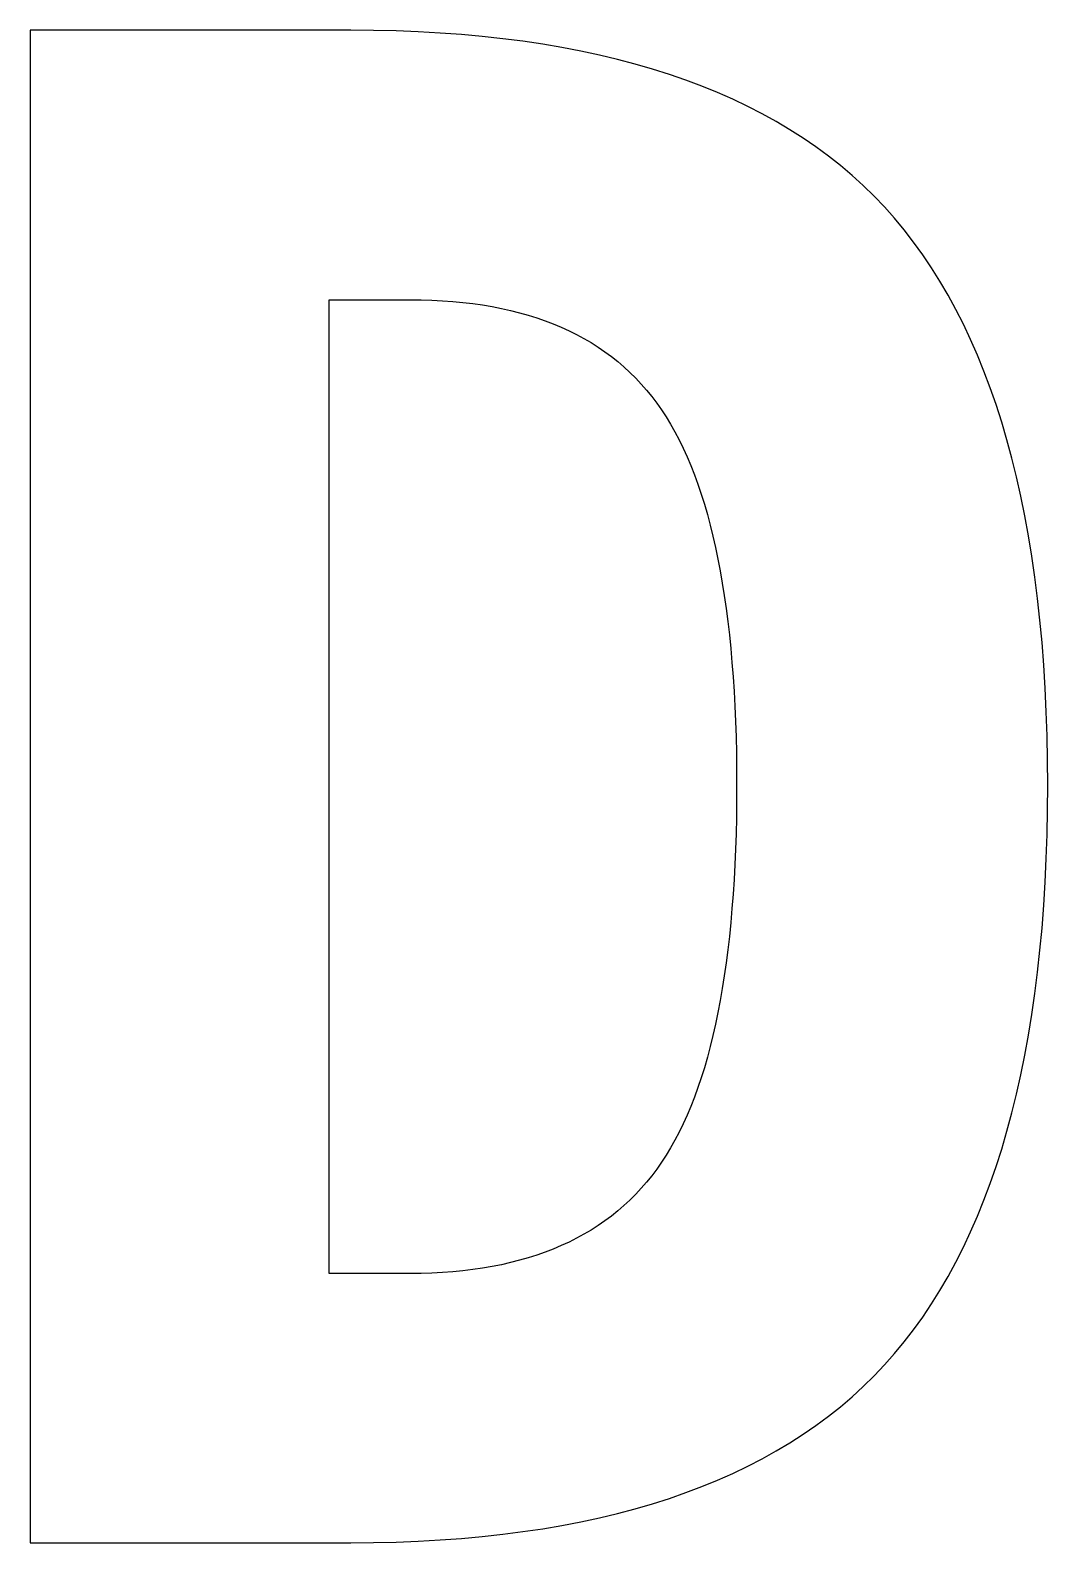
# Model space of a CAD drawing. Header units: centimetres. Extents: x -11.4 to -9.6, y -15.24 to -14.3.
# Drawn here: x -10.129 to -10.0799, y -15.2336 to -15.1607 of the extents above; entities that cross this region are included whole.
import ezdxf

# ---------------------------------------------------------------- set-up
doc = ezdxf.new("R2010")
doc.units = ezdxf.units.CM
doc.header["$MEASUREMENT"] = 0
doc.layers.add('Layer 1', color=7, linetype='Continuous')

msp = doc.modelspace()

# ---------------------------------------------------------------- linework, layer by layer
at = {"layer": 'Layer 1', "color": 250}
for points in [[(-10.12896, -15.16071), (-10.12896, -15.16071), (-10.11352, -15.16071), (-10.11352, -15.16071), (-10.11352, -15.16071), (-10.10162, -15.16071), (-10.09304, -15.16355), (-10.0878, -15.16923), (-10.0878, -15.16923), (-10.08255, -15.17491), (-10.07993, -15.1842), (-10.07993, -15.1971), (-10.07993, -15.1971), (-10.07993, -15.21002), (-10.08255, -15.21934), (-10.0878, -15.22505), (-10.0878, -15.22505), (-10.09304, -15.23077), (-10.10162, -15.23362), (-10.11352, -15.23362), (-10.11352, -15.23362), (-10.11352, -15.23362), (-10.12896, -15.23362), (-10.12896, -15.23362), (-10.12896, -15.23362), (-10.12896, -15.23362), (-10.12896, -15.16071), (-10.12896, -15.16071)], [(-10.11455, -15.1737), (-10.11455, -15.1737), (-10.11455, -15.22064), (-10.11455, -15.22064), (-10.11455, -15.22064), (-10.11455, -15.22064), (-10.11065, -15.22064), (-10.11065, -15.22064), (-10.11065, -15.22064), (-10.10499, -15.22064), (-10.10094, -15.21885), (-10.09854, -15.21528), (-10.09854, -15.21528), (-10.09612, -15.21172), (-10.09492, -15.20565), (-10.09492, -15.1971), (-10.09492, -15.1971), (-10.09492, -15.1886), (-10.09612, -15.18256), (-10.09854, -15.17901), (-10.09854, -15.17901), (-10.10094, -15.17546), (-10.10499, -15.1737), (-10.11065, -15.1737), (-10.11065, -15.1737), (-10.11065, -15.1737), (-10.11455, -15.1737), (-10.11455, -15.1737)]]:
    msp.add_open_spline(points, degree=3, knots=[0, 0, 0, 0, 0.142857, 0.142857, 0.142857, 0.142857, 0.285714, 0.285714, 0.285714, 0.285714, 0.428571, 0.428571, 0.428571, 0.428571, 0.571429, 0.571429, 0.571429, 0.571429, 0.714286, 0.714286, 0.714286, 0.714286, 0.857143, 0.857143, 0.857143, 0.857143, 1, 1, 1, 1], dxfattribs=at)

doc.saveas('drawing.dxf')
